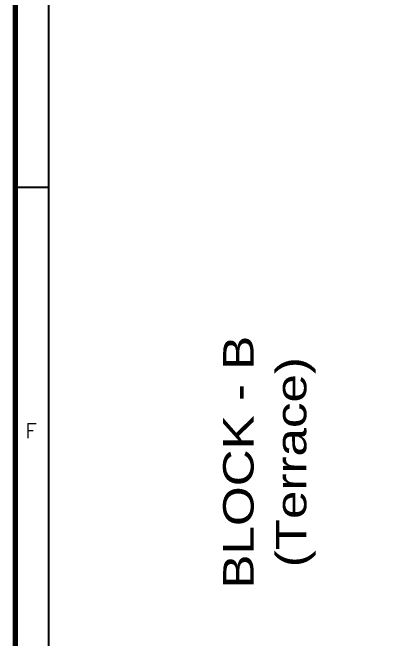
# Model space of a CAD drawing. Extents: x 7897917 to 8423973, y -6487334 to -6173396.
# Drawn here: x 8200722 to 8216195, y -6447385 to -6422760 of the extents above; entities that cross this region are included whole.
import ezdxf
from ezdxf.enums import TextEntityAlignment as Align

# ---------------------------------------------------------------- set-up
doc = ezdxf.new("R2010")
doc.units = 0
doc.header["$LTSCALE"] = 600
doc.header["$MEASUREMENT"] = 0
doc.layers.add('BLOCKS-PROP', color=2, linetype='CONTINUOUS')
doc.layers.add('TITLE', color=7, linetype='CONTINUOUS')
doc.styles.add('ARIAL', font='arial.ttf')
doc.styles.add('ROMANS', font='romans.shx')

# ---------------------------------------------------------------- blocks, each defined once
blk = doc.blocks.new('A$C66962185')
at = {"layer": 'TITLE'}
blk.add_line((2.142, -141176.034), (2.142, -140930.66), dxfattribs=at)
at = {"layer": 'TITLE', "color": 0}
blk.add_line((0, -141084.592), (2.142, -141084.592), dxfattribs=at)
at = {"layer": 'TITLE', "color": 7, "const_width": 0.355}
blk.add_lwpolyline([(363, -140928.365), (363, -141178.329), (0, -141178.329), (0, -140928.365)], close=True, dxfattribs=at)
at = {"layer": 'TITLE', "color": 0, "style": 'ROMANS'}
blk.add_text('F', height=0.952, dxfattribs=at).set_placement((1.019, -141100.19), align=Align.MIDDLE)

msp = doc.modelspace()

# ---------------------------------------------------------------- block references
at = {"layer": 'TITLE', "xscale": 614.4175770664588, "yscale": 614.4175710082054, "zscale": 614.4175728063115}
msp.add_blockref('A$C66962185', (8200830.809, 80255221.224, 5.788), dxfattribs=at)

# ---------------------------------------------------------------- texts
at = {"layer": 'BLOCKS-PROP', "color": 10, "style": 'ARIAL', "width": 1.2}
for s, p in [('BLOCK - B', (8210214.673, -6440449.09, 12.473)), ('(Terrace)', (8212292.114, -6440449.09, 12.473))]:
    msp.add_text(s, height=1200, rotation=90, dxfattribs=at).set_placement(p, align=Align.CENTER)

doc.saveas('drawing.dxf')
